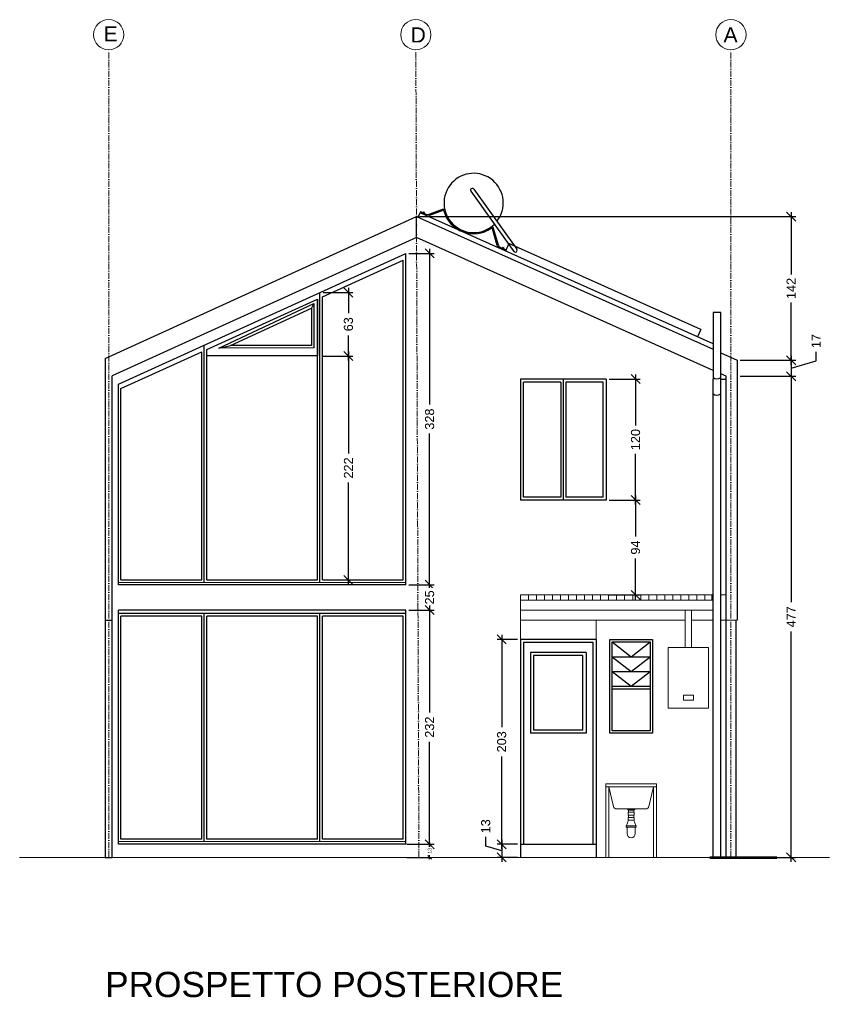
# Model space of a CAD drawing. Header units: millimetres. Extents: x 2830 to 9066, y 9741 to 14619.
# Drawn here: x 8263 to 9066, y 13643 to 14612 of the extents above; entities that cross this region are included whole.
import ezdxf

# ---------------------------------------------------------------- set-up
doc = ezdxf.new("R2010")
doc.units = ezdxf.units.MM
doc.header["$MEASUREMENT"] = 0
doc.linetypes.add('ACAD_ISO10W100', pattern=[18, 12, -3, 0, -3])
doc.linetypes.add('AUSGEZOGEN', pattern=[0])
doc.layers.get('DEFPOINTS').update_dxf_attribs({"color": 210})
doc.layers.add('ARREDI', color=8, linetype='Continuous', lineweight=18)
doc.layers.add('quote', color=5, linetype='Continuous', lineweight=18)
for name, color, linetype in [('INFISSI', 4, 'Continuous'), ('quote nuove', 2, 'Continuous'), ('STRUTTURA', 1, 'Continuous')]:
    doc.layers.add(name, color=color, linetype=linetype)
doc.layers.get('0').off()
doc.styles.add('ARIAL', font='Arial.ttf')
doc.styles.get("Standard").update_dxf_attribs({"font": 'Arial.ttf'})
doc.dimstyles.new('TICK_36', dxfattribs={"dimtxt": 3.6, "dimasz": 3.6, "dimexe": 1.8, "dimexo": 1.2, "dimgap": 1.8, "dimtad": 0, "dimdec": 0, "dimzin": 0, "dimdsep": 46, "dimtxsty": 'ARIAL', "dimblk": 'OBLIQUE', "dimcen": 1.8, "dimdle": 1.8, "dimclrd": 256, "dimclrt": 256, "dimadec": 0, "dimazin": 0, "dimtfac": 1, "dimtdec": 0, "dimtmove": 1, "dimatfit": 3, "dimldrblk": 'OPEN90', "dimfxl": 1, "dimtfill": 1, "dimtolj": 1, "dimtzin": 0, "dimarcsym": 0})

# ---------------------------------------------------------------- blocks, each defined once
blk = doc.blocks.new('_Oblique')
at = {"color": 0, "linetype": 'ByBlock', "lineweight": -2}
blk.add_line((-0.5, -0.5), (0.5, 0.5), dxfattribs=at)
blk = doc.blocks.new('*D165')
at = {"layer": 'DEFPOINTS', "color": 0, "ltscale": 2.5, "transparency": 16777216}
for p in [(8656.43, 14416.94), (8974.3, 14274.64), (9027.71, 14274.64)]:
    blk.add_point(p, dxfattribs=at)
at = {"layer": 'quote nuove', "lineweight": -2, "ltscale": 2.5, "transparency": 16777216}
for p, q in [((9027.71, 14421.44), (9027.71, 14359.75)), ((9027.71, 14270.14), (9027.71, 14331.84))]:
    blk.add_line(p, q, dxfattribs=at)
at = {"layer": 'quote nuove', "color": 0, "lineweight": -2, "ltscale": 2.5, "transparency": 16777216}
for p, q in [((8659.43, 14416.94), (9032.21, 14416.94)), ((8977.3, 14274.64), (9032.21, 14274.64))]:
    blk.add_line(p, q, dxfattribs=at)
at = {"layer": 'quote nuove', "lineweight": -2, "ltscale": 2.5, "transparency": 16777216, "xscale": 9, "yscale": 9, "zscale": 9}
for p, rotation in [((9027.71, 14416.94), 90), ((9027.71, 14274.64), 270)]:
    blk.add_blockref('_Oblique', p, dxfattribs=dict(at, rotation=rotation))
at = {"layer": 'quote nuove', "ltscale": 2.5, "transparency": 16777216, "insert": (9027.71, 14345.79), "char_height": 9, "attachment_point": 5, "rotation": 90, "style": 'ARIAL', "bg_fill": 3, "box_fill_scale": 1.25, "bg_fill_color": 256, "bg_fill_true_color": 13158600, "bg_fill_transparency": 0}
blk.add_mtext('\\A1;142', dxfattribs=at)
blk = doc.blocks.new('_Open90')
at = {"color": 0, "linetype": 'ByBlock', "lineweight": -2}
for p, q in [((0, 0), (-1, 0)), ((-0.5, 0.5), (0, 0)), ((0, 0), (-0.5, -0.5))]:
    blk.add_line(p, q, dxfattribs=at)
blk = doc.blocks.new('*D82')
at = {"layer": 'DEFPOINTS', "color": 0, "ltscale": 2.5, "transparency": 16777216}
for p in [(8974.3, 14274.64), (8974.3, 14258.75), (9027.71, 14258.75)]:
    blk.add_point(p, dxfattribs=at)
at = {"layer": 'quote nuove', "color": 0, "lineweight": -2, "ltscale": 2.5, "transparency": 16777216}
for p, q in [((8977.3, 14274.64), (9032.21, 14274.64)), ((8977.3, 14258.75), (9032.21, 14258.75))]:
    blk.add_line(p, q, dxfattribs=at)
at = {"layer": 'quote nuove', "lineweight": -2, "ltscale": 2.5, "transparency": 16777216}
for p, q in [((9027.71, 14279.14), (9027.71, 14254.25)), ((9027.71, 14266.7), (9052.46, 14274.12)), ((9052.46, 14274.12), (9052.46, 14283.12))]:
    blk.add_line(p, q, dxfattribs=at)
at = {"layer": 'quote nuove', "lineweight": -2, "ltscale": 2.5, "transparency": 16777216, "xscale": 9, "yscale": 9, "zscale": 9}
for p, rotation in [((9027.71, 14274.64), 90), ((9027.71, 14258.75), 270)]:
    blk.add_blockref('_Oblique', p, dxfattribs=dict(at, rotation=rotation))
at = {"layer": 'quote nuove', "ltscale": 2.5, "transparency": 16777216, "insert": (9052.46, 14293.64), "char_height": 9, "attachment_point": 5, "rotation": 90, "style": 'ARIAL', "bg_fill": 3, "box_fill_scale": 1.25, "bg_fill_color": 256, "bg_fill_true_color": 13158600, "bg_fill_transparency": 0}
blk.add_mtext('\\A1;17', dxfattribs=at)
blk = doc.blocks.new('*D166')
at = {"layer": 'DEFPOINTS', "color": 0, "ltscale": 2.5, "transparency": 16777216}
for p in [(8974.3, 14258.75), (8974.3, 13782.03), (9027.71, 13782.03)]:
    blk.add_point(p, dxfattribs=at)
at = {"layer": 'quote nuove', "color": 0, "lineweight": -2, "ltscale": 2.5, "transparency": 16777216}
for p, q in [((8977.3, 14258.75), (9032.21, 14258.75)), ((8977.3, 13782.03), (9032.21, 13782.03))]:
    blk.add_line(p, q, dxfattribs=at)
at = {"layer": 'quote nuove', "lineweight": -2, "ltscale": 2.5, "transparency": 16777216}
for p, q in [((9027.71, 14263.25), (9027.71, 14035.02)), ((9027.71, 13777.53), (9027.71, 14005.76))]:
    blk.add_line(p, q, dxfattribs=at)
at = {"layer": 'quote nuove', "lineweight": -2, "ltscale": 2.5, "transparency": 16777216, "xscale": 9, "yscale": 9, "zscale": 9}
for p, rotation in [((9027.71, 14258.75), 90), ((9027.71, 13782.03), 270)]:
    blk.add_blockref('_Oblique', p, dxfattribs=dict(at, rotation=rotation))
at = {"layer": 'quote nuove', "ltscale": 2.5, "transparency": 16777216, "insert": (9027.71, 14020.39), "char_height": 9, "attachment_point": 5, "rotation": 90, "style": 'ARIAL', "bg_fill": 3, "box_fill_scale": 1.25, "bg_fill_color": 256, "bg_fill_true_color": 13158600, "bg_fill_transparency": 0}
blk.add_mtext('\\A1;477', dxfattribs=at)
blk = doc.blocks.new('*D167')
at = {"layer": 'DEFPOINTS', "color": 0, "ltscale": 2.5, "transparency": 16777216}
for p in [(8645.92, 14380.49), (8645.92, 14052.12), (8669.46, 14052.12)]:
    blk.add_point(p, dxfattribs=at)
at = {"layer": 'quote nuove', "color": 0, "lineweight": -2, "ltscale": 2.5, "transparency": 16777216}
for p, q in [((8648.92, 14380.49), (8673.96, 14380.49)), ((8648.92, 14052.12), (8673.96, 14052.12))]:
    blk.add_line(p, q, dxfattribs=at)
at = {"layer": 'quote nuove', "lineweight": -2, "ltscale": 2.5, "transparency": 16777216}
for p, q in [((8669.46, 14384.99), (8669.46, 14230.69)), ((8669.46, 14047.62), (8669.46, 14201.92))]:
    blk.add_line(p, q, dxfattribs=at)
at = {"layer": 'quote nuove', "lineweight": -2, "ltscale": 2.5, "transparency": 16777216, "xscale": 9, "yscale": 9, "zscale": 9}
for p, rotation in [((8669.46, 14380.49), 90), ((8669.46, 14052.12), 270)]:
    blk.add_blockref('_Oblique', p, dxfattribs=dict(at, rotation=rotation))
at = {"layer": 'quote nuove', "ltscale": 2.5, "transparency": 16777216, "insert": (8669.46, 14216.3), "char_height": 9, "attachment_point": 5, "rotation": 90, "style": 'ARIAL', "bg_fill": 3, "box_fill_scale": 1.25, "bg_fill_color": 256, "bg_fill_true_color": 13158600, "bg_fill_transparency": 0}
blk.add_mtext('\\A1;328', dxfattribs=at)
blk = doc.blocks.new('*D168')
at = {"layer": 'DEFPOINTS', "color": 0, "ltscale": 2.5, "transparency": 16777216}
for p in [(8645.92, 14052.12), (8645.82, 14027.12)]:
    blk.add_point(p, dxfattribs=at)
at = {"layer": 'quote nuove', "lineweight": -2, "ltscale": 2.5, "transparency": 16777216}
for p, q in [((8669.46, 14052.12), (8669.46, 14061.12)), ((8669.46, 14052.12), (8669.46, 14050.69)), ((8669.46, 14027.12), (8669.46, 14028.55)), ((8669.46, 14027.12), (8669.46, 14018.12))]:
    blk.add_line(p, q, dxfattribs=at)
at = {"layer": 'quote nuove', "color": 0, "lineweight": -2, "ltscale": 2.5, "transparency": 16777216}
for p, q in [((8648.92, 14052.12), (8673.96, 14052.12)), ((8648.82, 14027.12), (8673.96, 14027.12))]:
    blk.add_line(p, q, dxfattribs=at)
at = {"layer": 'quote nuove', "lineweight": -2, "ltscale": 2.5, "transparency": 16777216, "xscale": 9, "yscale": 9, "zscale": 9}
for p, rotation in [((8669.46, 14052.12), 270), ((8669.46, 14027.12), 90)]:
    blk.add_blockref('_Oblique', p, dxfattribs=dict(at, rotation=rotation))
at = {"layer": 'quote nuove', "ltscale": 2.5, "transparency": 16777216, "insert": (8669.46, 14039.62), "char_height": 9, "attachment_point": 5, "rotation": 90, "style": 'ARIAL', "bg_fill": 3, "box_fill_scale": 1.25, "bg_fill_color": 256, "bg_fill_true_color": 13158600, "bg_fill_transparency": 0}
blk.add_mtext('\\A1;25', dxfattribs=at)
at = {"layer": 'DEFPOINTS', "color": 0, "ltscale": 2.5, "transparency": 16777216}
blk.add_point((8669.46, 14027.12), dxfattribs=at)
blk = doc.blocks.new('*D169')
at = {"layer": 'DEFPOINTS', "color": 0, "ltscale": 2.5, "transparency": 16777216}
for p in [(8645.82, 14027.12), (8645.75, 13795.03), (8669.46, 13795.03)]:
    blk.add_point(p, dxfattribs=at)
at = {"layer": 'quote nuove', "lineweight": -2, "ltscale": 2.5, "transparency": 16777216}
for p, q in [((8669.46, 14031.62), (8669.46, 13925.58)), ((8669.46, 13790.53), (8669.46, 13896.57))]:
    blk.add_line(p, q, dxfattribs=at)
at = {"layer": 'quote nuove', "color": 0, "lineweight": -2, "ltscale": 2.5, "transparency": 16777216}
for p, q in [((8648.82, 14027.12), (8673.96, 14027.12)), ((8648.75, 13795.03), (8673.96, 13795.03))]:
    blk.add_line(p, q, dxfattribs=at)
at = {"layer": 'quote nuove', "lineweight": -2, "ltscale": 2.5, "transparency": 16777216, "xscale": 9, "yscale": 9, "zscale": 9}
for p, rotation in [((8669.46, 14027.12), 90), ((8669.46, 13795.03), 270)]:
    blk.add_blockref('_Oblique', p, dxfattribs=dict(at, rotation=rotation))
at = {"layer": 'quote nuove', "ltscale": 2.5, "transparency": 16777216, "insert": (8669.46, 13911.08), "char_height": 9, "attachment_point": 5, "rotation": 90, "style": 'ARIAL', "bg_fill": 3, "box_fill_scale": 1.25, "bg_fill_color": 256, "bg_fill_true_color": 13158600, "bg_fill_transparency": 0}
blk.add_mtext('\\A1;232', dxfattribs=at)
blk = doc.blocks.new('*D170')
at = {"layer": 'DEFPOINTS', "color": 0, "ltscale": 2.5, "transparency": 16777216}
for p in [(8645.75, 13795.03), (8645.75, 13782.03)]:
    blk.add_point(p, dxfattribs=at)
at = {"layer": 'quote nuove', "color": 0, "lineweight": -2, "ltscale": 2.5, "transparency": 16777216}
for p, q in [((8646.95, 13795.03), (8671.26, 13795.03)), ((8646.95, 13782.03), (8671.26, 13782.03))]:
    blk.add_line(p, q, dxfattribs=at)
at = {"layer": 'quote nuove', "lineweight": -2, "ltscale": 2.5, "transparency": 16777216}
for p, q in [((8669.46, 13796.83), (8669.46, 13792.74)), ((8669.46, 13780.23), (8669.46, 13784.33))]:
    blk.add_line(p, q, dxfattribs=at)
at = {"layer": 'quote nuove', "lineweight": -2, "ltscale": 2.5, "transparency": 16777216, "xscale": 3.6, "yscale": 3.6, "zscale": 3.6}
for p, rotation in [((8669.46, 13795.03), 90), ((8669.46, 13782.03), 270)]:
    blk.add_blockref('_Oblique', p, dxfattribs=dict(at, rotation=rotation))
at = {"layer": 'quote nuove', "ltscale": 2.5, "transparency": 16777216, "insert": (8669.46, 13788.53), "char_height": 3.6, "attachment_point": 5, "rotation": 90, "style": 'ARIAL', "bg_fill": 3, "box_fill_scale": 1.25, "bg_fill_color": 256, "bg_fill_true_color": 13158600, "bg_fill_transparency": 0}
blk.add_mtext('\\A1;13', dxfattribs=at)
at = {"layer": 'DEFPOINTS', "color": 0, "ltscale": 2.5, "transparency": 16777216}
blk.add_point((8669.46, 13782.03), dxfattribs=at)
blk = doc.blocks.new('*D171')
at = {"layer": 'DEFPOINTS', "color": 0, "ltscale": 2.5, "transparency": 16777216}
for p in [(8560.82, 14341.77), (8560.82, 14278.82), (8589.02, 14278.82)]:
    blk.add_point(p, dxfattribs=at)
at = {"layer": 'quote nuove', "color": 0, "lineweight": -2, "ltscale": 2.5, "transparency": 16777216}
for p, q in [((8563.82, 14341.77), (8593.52, 14341.77)), ((8563.82, 14278.82), (8593.52, 14278.82))]:
    blk.add_line(p, q, dxfattribs=at)
at = {"layer": 'quote nuove', "lineweight": -2, "ltscale": 2.5, "transparency": 16777216}
for p, q in [((8589.02, 14346.27), (8589.02, 14321.3)), ((8589.02, 14274.32), (8589.02, 14299.29))]:
    blk.add_line(p, q, dxfattribs=at)
at = {"layer": 'quote nuove', "lineweight": -2, "ltscale": 2.5, "transparency": 16777216, "xscale": 9, "yscale": 9, "zscale": 9}
for p, rotation in [((8589.02, 14341.77), 90), ((8589.02, 14278.82), 270)]:
    blk.add_blockref('_Oblique', p, dxfattribs=dict(at, rotation=rotation))
at = {"layer": 'quote nuove', "ltscale": 2.5, "transparency": 16777216, "insert": (8589.02, 14310.29), "char_height": 9, "attachment_point": 5, "rotation": 90, "style": 'ARIAL', "bg_fill": 3, "box_fill_scale": 1.25, "bg_fill_color": 256, "bg_fill_true_color": 13158600, "bg_fill_transparency": 0}
blk.add_mtext('\\A1;63', dxfattribs=at)
blk = doc.blocks.new('*D172')
at = {"layer": 'DEFPOINTS', "color": 0, "ltscale": 2.5, "transparency": 16777216}
for p in [(8560.82, 14278.82), (8560.82, 14056.95), (8589.02, 14056.95)]:
    blk.add_point(p, dxfattribs=at)
at = {"layer": 'quote nuove', "color": 0, "lineweight": -2, "ltscale": 2.5, "transparency": 16777216}
for p, q in [((8563.82, 14278.82), (8593.52, 14278.82)), ((8563.82, 14056.95), (8593.52, 14056.95))]:
    blk.add_line(p, q, dxfattribs=at)
at = {"layer": 'quote nuove', "lineweight": -2, "ltscale": 2.5, "transparency": 16777216}
for p, q in [((8589.02, 14283.32), (8589.02, 14182.39)), ((8589.02, 14052.45), (8589.02, 14153.38))]:
    blk.add_line(p, q, dxfattribs=at)
at = {"layer": 'quote nuove', "lineweight": -2, "ltscale": 2.5, "transparency": 16777216, "xscale": 9, "yscale": 9, "zscale": 9}
for p, rotation in [((8589.02, 14278.82), 90), ((8589.02, 14056.95), 270)]:
    blk.add_blockref('_Oblique', p, dxfattribs=dict(at, rotation=rotation))
at = {"layer": 'quote nuove', "ltscale": 2.5, "transparency": 16777216, "insert": (8589.02, 14167.89), "char_height": 9, "attachment_point": 5, "rotation": 90, "style": 'ARIAL', "bg_fill": 3, "box_fill_scale": 1.25, "bg_fill_color": 256, "bg_fill_true_color": 13158600, "bg_fill_transparency": 0}
blk.add_mtext('\\A1;222', dxfattribs=at)
blk = doc.blocks.new('*D173')
at = {"layer": 'DEFPOINTS', "color": 0, "ltscale": 2.5, "transparency": 16777216}
for p in [(8844.43, 14256.03), (8844.43, 14136.03), (8873.55, 14136.03)]:
    blk.add_point(p, dxfattribs=at)
at = {"layer": 'quote nuove', "color": 0, "lineweight": -2, "ltscale": 2.5, "transparency": 16777216}
for p, q in [((8847.43, 14256.03), (8878.05, 14256.03)), ((8847.43, 14136.03), (8878.05, 14136.03))]:
    blk.add_line(p, q, dxfattribs=at)
at = {"layer": 'quote nuove', "lineweight": -2, "ltscale": 2.5, "transparency": 16777216}
for p, q in [((8873.55, 14260.53), (8873.55, 14210.05)), ((8873.55, 14131.53), (8873.55, 14182.02))]:
    blk.add_line(p, q, dxfattribs=at)
at = {"layer": 'quote nuove', "lineweight": -2, "ltscale": 2.5, "transparency": 16777216, "xscale": 9, "yscale": 9, "zscale": 9}
for p, rotation in [((8873.55, 14256.03), 90), ((8873.55, 14136.03), 270)]:
    blk.add_blockref('_Oblique', p, dxfattribs=dict(at, rotation=rotation))
at = {"layer": 'quote nuove', "ltscale": 2.5, "transparency": 16777216, "insert": (8873.55, 14196.03), "char_height": 9, "attachment_point": 5, "rotation": 90, "style": 'ARIAL', "bg_fill": 3, "box_fill_scale": 1.25, "bg_fill_color": 256, "bg_fill_true_color": 13158600, "bg_fill_transparency": 0}
blk.add_mtext('\\A1;120', dxfattribs=at)
blk = doc.blocks.new('*D174')
at = {"layer": 'DEFPOINTS', "color": 0, "ltscale": 2.5, "transparency": 16777216}
for p in [(8844.43, 14136.03), (8844.43, 14042.03), (8873.55, 14042.03)]:
    blk.add_point(p, dxfattribs=at)
at = {"layer": 'quote nuove', "lineweight": -2, "ltscale": 2.5, "transparency": 16777216}
for p, q in [((8873.55, 14140.53), (8873.55, 14099.92)), ((8873.55, 14037.53), (8873.55, 14078.15))]:
    blk.add_line(p, q, dxfattribs=at)
at = {"layer": 'quote nuove', "color": 0, "lineweight": -2, "ltscale": 2.5, "transparency": 16777216}
for p, q in [((8847.43, 14136.03), (8878.05, 14136.03)), ((8847.43, 14042.03), (8878.05, 14042.03))]:
    blk.add_line(p, q, dxfattribs=at)
at = {"layer": 'quote nuove', "lineweight": -2, "ltscale": 2.5, "transparency": 16777216, "xscale": 9, "yscale": 9, "zscale": 9}
for p, rotation in [((8873.55, 14136.03), 90), ((8873.55, 14042.03), 270)]:
    blk.add_blockref('_Oblique', p, dxfattribs=dict(at, rotation=rotation))
at = {"layer": 'quote nuove', "ltscale": 2.5, "transparency": 16777216, "insert": (8873.55, 14089.03), "char_height": 9, "attachment_point": 5, "rotation": 90, "style": 'ARIAL', "bg_fill": 3, "box_fill_scale": 1.25, "bg_fill_color": 256, "bg_fill_true_color": 13158600, "bg_fill_transparency": 0}
blk.add_mtext('\\A1;94', dxfattribs=at)
blk = doc.blocks.new('*D175')
at = {"layer": 'DEFPOINTS', "color": 0, "ltscale": 2.5, "transparency": 16777216}
for p in [(8759.43, 13998.03), (8740.86, 13795.03), (8759.43, 13795.03)]:
    blk.add_point(p, dxfattribs=at)
at = {"layer": 'quote nuove', "lineweight": -2, "ltscale": 2.5, "transparency": 16777216}
for p, q in [((8740.86, 14002.53), (8740.86, 13911.1)), ((8740.86, 13790.53), (8740.86, 13881.97))]:
    blk.add_line(p, q, dxfattribs=at)
at = {"layer": 'quote nuove', "color": 0, "lineweight": -2, "ltscale": 2.5, "transparency": 16777216}
for p, q in [((8756.43, 13998.03), (8736.36, 13998.03)), ((8756.43, 13795.03), (8736.36, 13795.03))]:
    blk.add_line(p, q, dxfattribs=at)
at = {"layer": 'quote nuove', "lineweight": -2, "ltscale": 2.5, "transparency": 16777216, "xscale": 9, "yscale": 9, "zscale": 9}
for p, rotation in [((8740.86, 13998.03), 90), ((8740.86, 13795.03), 270)]:
    blk.add_blockref('_Oblique', p, dxfattribs=dict(at, rotation=rotation))
at = {"layer": 'quote nuove', "ltscale": 2.5, "transparency": 16777216, "insert": (8740.86, 13896.53), "char_height": 9, "attachment_point": 5, "rotation": 90, "style": 'ARIAL', "bg_fill": 3, "box_fill_scale": 1.25, "bg_fill_color": 256, "bg_fill_true_color": 13158600, "bg_fill_transparency": 0}
blk.add_mtext('\\A1;203', dxfattribs=at)
blk = doc.blocks.new('*D176')
at = {"layer": 'DEFPOINTS', "color": 0, "ltscale": 2.5, "transparency": 16777216}
for p in [(8759.43, 13795.03), (8740.86, 13782.03), (8759.43, 13782.03)]:
    blk.add_point(p, dxfattribs=at)
at = {"layer": 'quote nuove', "lineweight": -2, "ltscale": 2.5, "transparency": 16777216}
for p, q in [((8725.05, 13793.28), (8725.05, 13802.28)), ((8740.86, 13799.53), (8740.86, 13777.53)), ((8740.86, 13788.53), (8725.05, 13793.28))]:
    blk.add_line(p, q, dxfattribs=at)
at = {"layer": 'quote nuove', "color": 0, "lineweight": -2, "ltscale": 2.5, "transparency": 16777216}
for p, q in [((8756.43, 13795.03), (8736.36, 13795.03)), ((8756.43, 13782.03), (8736.36, 13782.03))]:
    blk.add_line(p, q, dxfattribs=at)
at = {"layer": 'quote nuove', "lineweight": -2, "ltscale": 2.5, "transparency": 16777216, "xscale": 9, "yscale": 9, "zscale": 9, "rotation": 270}
blk.add_blockref('_Oblique', (8740.86, 13782.03), dxfattribs=at)
at = {"layer": 'quote nuove', "ltscale": 2.5, "transparency": 16777216, "insert": (8725.05, 13812.79), "char_height": 9, "attachment_point": 5, "rotation": 90, "style": 'ARIAL', "bg_fill": 3, "box_fill_scale": 1.25, "bg_fill_color": 256, "bg_fill_true_color": 13158600, "bg_fill_transparency": 0}
blk.add_mtext('\\A1;13', dxfattribs=at)
at = {"layer": 'quote nuove', "lineweight": -2, "ltscale": 2.5, "transparency": 16777216, "xscale": 9, "yscale": 9, "zscale": 9, "rotation": 90}
blk.add_blockref('_Oblique', (8740.86, 13795.03), dxfattribs=at)

msp = doc.modelspace()

# ---------------------------------------------------------------- hatches: boundary and pattern name
at = {"layer": 'ARREDI'}
h = msp.add_hatch(dxfattribs=at)
h.set_pattern_fill('LINE', color=256, scale=2.5, angle=270, style=0)
h.set_pattern_definition([(90, (54717.673, 11298.602), (-7.9375, 2e-15), [])])
h.paths.add_polyline_path([(8949.07, 14042.03), (8759.43, 14042.03), (8759.43, 14037.03), (8949.07, 14037.03)])

# ---------------------------------------------------------------- linework, layer by layer
for p, q in [((8759.43, 14042.03), (8950.48, 14042.03)), ((8949.07, 14037.03), (8949.07, 14042.03)), ((8957.98, 14042.03), (8963.23, 14042.03)), ((8759.43, 14027.03), (8759.43, 14017.03)), ((8922.85, 14022.03), (8922.85, 14027.03)), ((8928.85, 14022.03), (8928.85, 14027.03)), ((8922.85, 14017.03), (8759.43, 14017.03)), ((8759.43, 13998.03), (8759.43, 14017.03)), ((8834.43, 13998.03), (8834.43, 14017.03)), ((8950.48, 14017.03), (8928.85, 14017.03)), ((8974.33, 14017.03), (8957.98, 14017.03)), ((8974.33, 14017.03), (8972.97, 14017.03)), ((8844.18, 13854.53), (8844.18, 13852.53)), ((8844.18, 13854.53), (8844.18, 13782.03)), ((8893.68, 13855.03), (8844.68, 13855.03)), ((8893.68, 13852.03), (8844.68, 13852.03)), ((8847.18, 13852.03), (8851.76, 13832.54)), ((8847.18, 13852.03), (8847.18, 13782.03)), ((8891.18, 13852.03), (8886.6, 13832.54)), ((8891.18, 13852.03), (8891.18, 13782.03)), ((8894.18, 13854.53), (8894.18, 13782.03)), ((8883.64, 13830.03), (8854.72, 13830.03)), ((8866.7, 13826.81), (8866.7, 13828.77)), ((8871.7, 13826.81), (8871.7, 13828.77)), ((8866.7, 13821.46), (8866.7, 13823.77)), ((8866.7, 13818.85), (8866.7, 13819.04)), ((8871.7, 13818.85), (8866.7, 13818.85)), ((8871.7, 13821.46), (8871.7, 13823.77)), ((8871.7, 13818.85), (8871.7, 13819.04)), ((8865.11, 13812.03), (8865.11, 13805.51)), ((8873.3, 13812.03), (8873.3, 13805.51)), ((8844.18, 13782.03), (8834.43, 13782.03)), ((8891.18, 13782.03), (8847.18, 13782.03)), ((8950.48, 13782.03), (8894.18, 13782.03)), ((8959.93, 13782.03), (8957.98, 13782.03)), ((8972.97, 13782.03), (8963.25, 13782.03))]:
    msp.add_line(p, q, dxfattribs=at)
for points in [[(8759.43, 14027.03), (8950.48, 14027.03), (8950.48, 14037), (8759.43, 14037)], [(8872.94, 13830.03), (8865.46, 13830.03), (8865.46, 13829.46), (8872.94, 13829.46)], [(8872.26, 13826.81), (8866.15, 13826.81), (8866.15, 13823.77), (8872.26, 13823.77)], [(8872.26, 13821.46), (8866.15, 13821.46), (8866.15, 13819.04), (8872.26, 13819.04)], [(8874.3, 13813.22), (8864.11, 13813.22), (8864.11, 13812.03), (8874.3, 13812.03)]]:
    msp.add_lwpolyline(points, close=True, dxfattribs=at)
for points in [[(8922.85, 13990.03), (8922.85, 14022.03)], [(8928.85, 13990.03), (8928.85, 14022.03)], [(8905.85, 13990.03), (8945.85, 13990.03), (8945.85, 13930.03), (8905.85, 13930.03), (8905.85, 13990.03)], [(8921.12, 13942.88), (8931.12, 13942.88), (8931.12, 13937.88), (8921.12, 13937.88), (8921.12, 13942.88)], [(8866, 13829.46), (8866.3, 13828.77), (8869.2, 13828.77)], [(8872.4, 13829.46), (8872.11, 13828.77), (8869.2, 13828.77)], [(8866.7, 13818.85), (8864.46, 13813.7), (8864.46, 13813.22), (8864.46, 13813.22)], [(8871.7, 13818.85), (8873.94, 13813.7), (8873.94, 13813.22), (8873.94, 13813.22)]]:
    msp.add_lwpolyline(points, dxfattribs=at)
for centre, radius, start, end in [((8667.73, 14421.89), 2.98, 245.88988, 290.88988), ((8667.73, 14421.89), 4.14, 245.88988, 290.88988), ((8844.68, 13854.53), 0.5, 90, 180), ((8844.68, 13852.53), 0.5, 180, 270), ((8893.68, 13854.53), 0.5, 0, 90), ((8893.68, 13852.53), 0.5, 270, 0), ((8854.72, 13833.03), 3, 189.46232, 270), ((8883.64, 13833.03), 3, 270, 350.53768), ((8869.2, 13805.51), 4.09, 180, 0)]:
    msp.add_arc(centre, radius, start, end, dxfattribs=at)
at = {"layer": 'INFISSI', "color": 4, "lineweight": -2}
for p, q in [((8361.06, 14250.86), (8645.92, 14380.49)), ((8645.82, 14052.12), (8645.92, 14380.49)), ((8563.25, 14337.37), (8643.25, 14373.77)), ((8643.25, 14057.04), (8643.25, 14373.78)), ((8560.82, 14054.56), (8560.82, 14341.77)), ((8448.61, 14285.21), (8558.39, 14335.16)), ((8558.39, 14057.06), (8558.39, 14335.17)), ((8563.25, 14057.06), (8563.25, 14337.38)), ((8446.06, 14054.59), (8446.06, 14289.54)), ((8448.61, 14057.09), (8448.61, 14285.21)), ((8363.56, 14246.51), (8443.76, 14283)), ((8443.76, 14057.09), (8443.76, 14283)), ((8361.06, 14052.12), (8361.06, 14250.86)), ((8363.56, 14057.12), (8363.56, 14246.51)), ((8361.06, 14052.12), (8361.06, 14057.12)), ((8645.82, 14052.12), (8361.06, 14052.12)), ((8363.56, 14057.12), (8443.76, 14057.09)), ((8448.61, 14057.09), (8558.39, 14057.06)), ((8563.25, 14057.06), (8643.25, 14057.04)), ((8361.06, 13795.12), (8361.06, 14027.12)), ((8645.82, 14027.12), (8361.06, 14027.12)), ((8446.06, 13797.59), (8446.06, 14023.67)), ((8560.82, 13797.62), (8560.82, 14023.7)), ((8645.75, 13795.12), (8645.82, 14027.12)), ((8443.76, 14021.2), (8363.56, 14021.2)), ((8363.56, 13800.12), (8363.56, 14021.2)), ((8443.76, 13800.12), (8443.76, 14021.2)), ((8448.61, 13800.12), (8448.61, 14021.2)), ((8558.39, 14021.2), (8448.61, 14021.2)), ((8558.39, 13800.12), (8558.39, 14021.2)), ((8563.25, 13800.12), (8563.25, 14021.2)), ((8643.25, 14021.2), (8563.25, 14021.2)), ((8643.25, 13800.12), (8643.25, 14021.2))]:
    msp.add_line(p, q, dxfattribs=at)
at = {"layer": 'INFISSI', "linetype": 'AUSGEZOGEN'}
for p, q in [((8448.61, 14285.21), (8558.39, 14335.16)), ((8558.39, 14335.16), (8558.39, 14279.14)), ((8460.67, 14286.76), (8554.73, 14330.89)), ((8472.09, 14289.23), (8552.29, 14326.27)), ((8552.29, 14326.27), (8552.29, 14289.23)), ((8554.73, 14330.89), (8554.73, 14286.8)), ((8554.73, 14286.8), (8460.67, 14286.76)), ((8552.29, 14289.23), (8472.09, 14289.23))]:
    msp.add_line(p, q, dxfattribs=at)
at = {"layer": 'INFISSI'}
for p, q in [((8554.73, 14330.89), (8552.29, 14326.27)), ((8460.67, 14286.76), (8472.09, 14289.23)), ((8558.39, 14279.14), (8448.61, 14279.14)), ((8361.06, 14054.62), (8645.82, 14054.54)), ((8645.82, 14023.62), (8361.06, 14023.7)), ((8834.43, 13998.03), (8834.43, 13782.03)), ((8824.43, 13985.03), (8769.43, 13985.03)), ((8769.43, 13985.03), (8769.43, 13905.03)), ((8824.43, 13985.03), (8824.43, 13905.03)), ((8821.43, 13982.03), (8772.43, 13982.03)), ((8772.43, 13982.03), (8772.43, 13908.03)), ((8821.43, 13908.03), (8821.43, 13982.03)), ((8821.43, 13908.03), (8772.43, 13908.03)), ((8759.43, 13897.03), (8759.43, 13782.03)), ((8824.43, 13905.03), (8769.43, 13905.03)), ((8645.75, 13797.54), (8361.06, 13797.62)), ((8759.43, 13795.03), (8834.43, 13795.03))]:
    msp.add_line(p, q, dxfattribs=at)
at = {"layer": 'INFISSI', "color": 4}
for p, q in [((8844.43, 14256.03), (8759.43, 14256.03)), ((8759.43, 14256.03), (8759.43, 14136.03)), ((8801.93, 14256.03), (8801.93, 14136.03)), ((8844.43, 14256.03), (8844.43, 14136.03)), ((8799.43, 14253.03), (8762.43, 14253.03)), ((8762.43, 14139.03), (8762.43, 14253.03)), ((8799.43, 14253.03), (8799.43, 14139.03)), ((8841.43, 14253.03), (8804.43, 14253.03)), ((8804.43, 14253.03), (8804.43, 14139.03)), ((8841.43, 14139.03), (8841.43, 14253.03)), ((8799.43, 14139.03), (8762.43, 14139.03)), ((8841.43, 14139.03), (8804.43, 14139.03)), ((8844.43, 14136.03), (8759.43, 14136.03)), ((8443.76, 13800.12), (8363.56, 13800.12)), ((8558.39, 13800.12), (8448.61, 13800.12)), ((8643.25, 13800.12), (8563.25, 13800.12)), ((8645.75, 13795.03), (8361.06, 13795.03))]:
    msp.add_line(p, q, dxfattribs=at)
at = {"layer": 'INFISSI'}
for points in [[(8834.43, 13998.03), (8834.43, 13998.03), (8759.43, 13998.03), (8759.43, 13795.03)], [(8831.43, 13795.03), (8831.43, 13995.03), (8762.43, 13995.03), (8762.43, 13795.03)]]:
    msp.add_lwpolyline(points, dxfattribs=at)
at = {"layer": 'INFISSI', "color": 4}
for points in [[(8847.93, 13905.03), (8847.93, 13998.03), (8890.43, 13998.03), (8890.43, 13905.03)], [(8850.43, 13907.53), (8850.43, 13995.53), (8887.93, 13995.53), (8887.93, 13907.53)]]:
    msp.add_lwpolyline(points, close=True, dxfattribs=at)
for points in [[(8850.43, 13995.53), (8869.18, 13980.87), (8887.93, 13995.53)], [(8850.43, 13980.87), (8887.93, 13980.87)], [(8850.43, 13980.87), (8869.18, 13966.2), (8887.93, 13980.87)], [(8850.43, 13966.2), (8887.93, 13966.2)], [(8850.43, 13966.2), (8869.18, 13951.53), (8887.93, 13966.2)], [(8850.43, 13951.53), (8887.93, 13951.53)], [(8850.43, 13949.03), (8887.93, 13949.03)]]:
    msp.add_lwpolyline(points, dxfattribs=at)
at = {"layer": 'quote'}
msp.add_lwpolyline([(8263.08, 13782.03), (9065.68, 13782.03), (9065.68, 13782.03), (8263.08, 13782.03)], close=True, dxfattribs=at)
at = {"layer": 'quote nuove', "color": 253, "linetype": 'ACAD_ISO10W100', "lineweight": 0, "ltscale": 0.5, "transparency": 33554687}
for p, q in [((8351.43, 13782.03), (8351.43, 14582.24)), ((8658.86, 13782.08), (8655.79, 14582.24)), ((8968.11, 13782.03), (8968.1, 14582.24))]:
    msp.add_line(p, q, dxfattribs=at)
at = {"layer": 'quote nuove', "color": 253, "lineweight": 0}
for centre in [(8351.43, 14597.24), (8655.79, 14597.24), (8968.01, 14597.24)]:
    msp.add_circle(centre, 15, dxfattribs=at)
at = {"layer": 'STRUTTURA'}
for p, q in [((8710.32, 14442.1), (8752.97, 14382.49)), ((8713.19, 14444.21), (8755.86, 14384.58)), ((8660.41, 14421.91), (8659.93, 14420.85)), ((8660.41, 14421.91), (8666.51, 14419.18)), ((8663.02, 14421.49), (8662.76, 14420.91)), ((8663.32, 14421.35), (8663.06, 14420.78)), ((8664.43, 14420.91), (8663.09, 14421.51)), ((8663.9, 14420.4), (8664.16, 14420.98)), ((8664.2, 14420.27), (8664.46, 14420.84)), ((8681.99, 14424.15), (8668.79, 14419.11)), ((8682.4, 14423.07), (8669.21, 14418.03)), ((8347.88, 14276.41), (8656.43, 14416.94)), ((8656.43, 14416.94), (8950.48, 14285.49)), ((8736.44, 14388.23), (8731.66, 14405)), ((8737.55, 14388.55), (8732.79, 14405.3)), ((8656.5, 14396.32), (8354.94, 14259.04)), ((8950.48, 14264.64), (8656.5, 14396.32)), ((8739.2, 14386.65), (8745.24, 14383.95)), ((8741.78, 14386.24), (8741.52, 14385.67)), ((8742.08, 14386.1), (8741.82, 14385.53)), ((8743.19, 14385.67), (8741.85, 14386.26)), ((8742.66, 14385.16), (8742.92, 14385.73)), ((8742.96, 14385.02), (8743.21, 14385.6)), ((8745.24, 14383.95), (8744.76, 14382.89)), ((8950.48, 14285.49), (8950.48, 14264.64)), ((8347.88, 14276.41), (8347.88, 13782.03)), ((8957.98, 14281.99), (8974.3, 14274.64)), ((8974.3, 14274.64), (8974.33, 14017.03)), ((8354.98, 13782.03), (8354.98, 14259.04)), ((8963.25, 14258.75), (8957.98, 14261.22)), ((8957.98, 14256.03), (8963.23, 14256.03)), ((8963.25, 13782.03), (8963.25, 14258.75)), ((8972.97, 14017.03), (8972.97, 13782.03)), ((8347.88, 13782.03), (8354.98, 13782.03))]:
    msp.add_line(p, q, dxfattribs=at)
at = {"layer": 'STRUTTURA', "color": 0}
for p, q in [((8656.5, 14396.32), (8656.43, 14416.94)), ((8347.88, 14017.03), (8354.94, 14017.03))]:
    msp.add_line(p, q, dxfattribs=at)
at = {"layer": 'STRUTTURA', "color": 0, "lineweight": 100}
msp.add_line((8947.24, 13782.03), (9013.64, 13782.03), dxfattribs=at)
at = {"layer": 'STRUTTURA'}
for points in [[(8659.93, 14420.85), (8657.89, 14416.29)], [(8950.48, 14290.82), (8659.93, 14420.85)], [(8748.03, 14390.19), (8744.76, 14382.89)], [(8938.26, 14305.06), (8748.03, 14390.19)], [(8957.98, 14256.03), (8957.98, 14281.99), (8957.98, 14321.99), (8950.48, 14321.99), (8950.48, 14256.03)], [(8938.26, 14305.06), (8934.99, 14297.75)], [(8950.48, 13782.03), (8950.48, 14256.03)], [(8957.98, 13782.03), (8957.98, 14256.03)]]:
    msp.add_lwpolyline(points, dxfattribs=at)
for centre, radius, start, end in [((8713.05, 14430.51), 29.36, 321.56273, 314.43162), ((8711.75, 14443.16), 1.78, 35.28159, 216.49816), ((8662.81, 14420.89), 0.0537, 155.88988, 245.88988), ((8663.01, 14420.8), 0.0537, 245.88988, 335.88988), ((8663.07, 14421.46), 0.0537, 65.88988, 155.88988), ((8663.11, 14420.76), 0.0537, 155.88988, 245.88988), ((8663.27, 14421.37), 0.0537, 335.88988, 65.88988), ((8663.37, 14421.33), 0.0537, 65.88988, 155.88988), ((8663.85, 14420.43), 0.0537, 245.88988, 335.88988), ((8663.95, 14420.38), 0.0537, 155.88988, 245.88988), ((8664.11, 14421), 0.0537, 335.88988, 65.88988), ((8664.15, 14420.29), 0.0537, 245.88988, 335.88988), ((8664.21, 14420.95), 0.0537, 65.88988, 155.88988), ((8664.41, 14420.86), 0.0537, 335.88988, 65.88988), ((8682.73, 14422.2), 2.08, 19.80493, 110.88988), ((8682.73, 14422.2), 0.927, 22.56824, 110.86066), ((8713.05, 14430.51), 30.52, 195.11438, 304.64968), ((8730.84, 14404.59), 2.08, 20.00847, 120.11059), ((8730.84, 14404.59), 0.926, 26.37705, 117.69172), ((8740.42, 14389.36), 4.14, 195.88988, 245.88988), ((8740.42, 14389.36), 2.98, 195.88988, 245.88988), ((8741.57, 14385.64), 0.0537, 155.88988, 245.88988), ((8741.77, 14385.55), 0.0537, 245.88988, 335.88988), ((8741.83, 14386.22), 0.0537, 65.88988, 155.88988), ((8741.87, 14385.51), 0.0537, 155.88988, 245.88988), ((8742.03, 14386.13), 0.0537, 335.88988, 65.88988), ((8742.13, 14386.08), 0.0537, 65.88988, 155.88988), ((8742.61, 14385.18), 0.0537, 245.88988, 335.88988), ((8742.71, 14385.14), 0.0537, 155.88988, 245.88988), ((8742.87, 14385.75), 0.0537, 335.88988, 65.88988), ((8742.91, 14385.05), 0.0537, 245.88988, 335.88988), ((8742.97, 14385.71), 0.0537, 65.88988, 155.88988), ((8743.17, 14385.62), 0.0537, 335.88988, 65.88988), ((8754.42, 14383.53), 1.78, 214.92001, 35.88988), ((8954.23, 14262.1), 5.89, 230.43491, 309.56509), ((8954.23, 14246), 5.89, 230.43491, 309.56509)]:
    msp.add_arc(centre, radius, start, end, dxfattribs=at)

# ---------------------------------------------------------------- texts
at = {"layer": 'quote nuove', "color": 253, "lineweight": 0, "char_height": 15, "attachment_point": 1}
for s, insert in [('E', (8346.32, 14605.64)), ('D', (8650.57, 14604.51)), ('A', (8960.69, 14604.64))]:
    msp.add_mtext_dynamic_manual_height_columns(s, width=15.1923, gutter_width=12.5, heights=[0], dxfattribs=dict(at, insert=insert))
at = {"layer": 'STRUTTURA', "ltscale": 0.1, "insert": (8347.88, 13668.57), "char_height": 25, "attachment_point": 1}
msp.add_mtext_dynamic_manual_height_columns('PROSPETTO POSTERIORE', width=546.0448, gutter_width=12.5, heights=[0], dxfattribs=at)

# ---------------------------------------------------------------- next in the draw order: dimensions: what is measured, and where the dimension line sits
at = {"layer": 'quote nuove', "color": 253, "ltscale": 2.5}
for base, p1, p2, picture, middle in [((9027.71, 14274.64), (8656.43, 14416.94), (8974.3, 14274.64), '*D165', (9027.71, 14345.79)), ((8589.02, 14278.82), (8560.82, 14341.77), (8560.82, 14278.82), '*D171', (8589.02, 14310.29)), ((8873.55, 14136.03), (8844.43, 14256.03), (8844.43, 14136.03), '*D173', (8873.55, 14196.03)), ((8740.86, 13795.03), (8759.43, 13998.03), (8759.43, 13795.03), '*D175', (8740.86, 13896.53))]:
    dim = msp.add_linear_dim(base=base, p1=p1, p2=p2, angle=90, dimstyle='TICK_36', override={"dimscale": 2.5}, dxfattribs=at)
    dim.commit()
    dim.dimension.update_dxf_attribs({"geometry": picture, "text_midpoint": middle})

# ---------------------------------------------------------------- next in the draw order: dimensions: what is measured, and where the dimension line sits
for base, p1, p2, picture, middle in [((8669.46, 14052.12), (8645.92, 14380.49), (8645.92, 14052.12), '*D167', (8669.46, 14216.3)), ((8589.02, 14056.95), (8560.82, 14278.82), (8560.82, 14056.95), '*D172', (8589.02, 14167.89)), ((8873.55, 14042.03), (8844.43, 14136.03), (8844.43, 14042.03), '*D174', (8873.55, 14089.03)), ((8740.86, 13782.03), (8759.43, 13795.03), (8759.43, 13782.03), '*D176', (8725.05, 13806.78))]:
    dim = msp.add_linear_dim(base=base, p1=p1, p2=p2, angle=90, dimstyle='TICK_36', override={"dimscale": 2.5}, dxfattribs=at)
    dim.commit()
    dim.dimension.update_dxf_attribs({"geometry": picture, "text_midpoint": middle})
dim = msp.add_linear_dim(base=(9027.71, 14258.75), p1=(8974.3, 14274.64), p2=(8974.3, 14258.75), angle=90, text='17', dimstyle='TICK_36', override={"dimscale": 2.5}, dxfattribs=at)
dim.commit()
dim.dimension.update_dxf_attribs({"geometry": '*D82', "text_midpoint": (9052.46, 14287.62)})

# ---------------------------------------------------------------- next in the draw order: dimensions: what is measured, and where the dimension line sits
for base, p1, p2, picture, middle in [((9027.71, 13782.03), (8974.3, 14258.75), (8974.3, 13782.03), '*D166', (9027.71, 14020.39)), ((8669.46, 14027.12), (8645.92, 14052.12), (8645.82, 14027.12), '*D168', (8669.46, 14039.62))]:
    dim = msp.add_linear_dim(base=base, p1=p1, p2=p2, angle=90, dimstyle='TICK_36', override={"dimscale": 2.5}, dxfattribs=at)
    dim.commit()
    dim.dimension.update_dxf_attribs({"geometry": picture, "text_midpoint": middle})

# ---------------------------------------------------------------- next in the draw order: dimensions: what is measured, and where the dimension line sits
dim = msp.add_linear_dim(base=(8669.46, 13795.03), p1=(8645.82, 14027.12), p2=(8645.75, 13795.03), angle=90, dimstyle='TICK_36', override={"dimscale": 2.5}, dxfattribs=at)
dim.commit()
dim.dimension.update_dxf_attribs({"geometry": '*D169', "text_midpoint": (8669.46, 13911.08)})

# ---------------------------------------------------------------- next in the draw order: dimensions: what is measured, and where the dimension line sits
at = {"layer": 'quote nuove', "ltscale": 2.5}
dim = msp.add_linear_dim(base=(8669.46, 13782.03), p1=(8645.75, 13795.03), p2=(8645.75, 13782.03), angle=90, dimstyle='TICK_36', dxfattribs=at)
dim.commit()
dim.dimension.update_dxf_attribs({"geometry": '*D170', "text_midpoint": (8669.46, 13788.53)})

doc.saveas('drawing.dxf')
